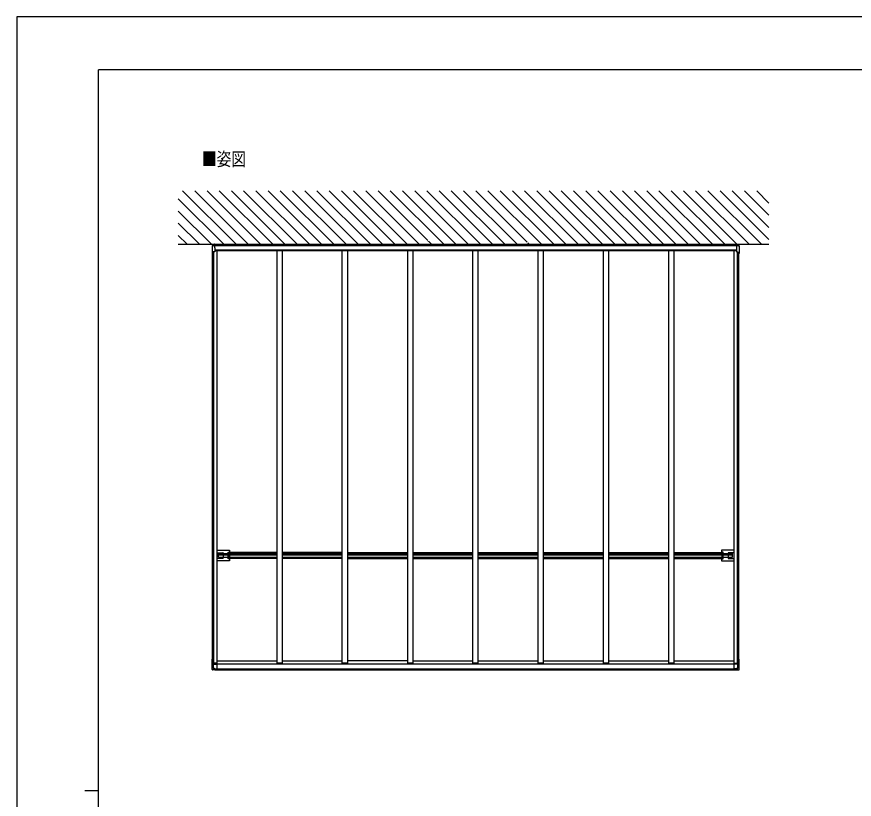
# Model space of a CAD drawing. Units: millimetres, scale not verified. Extents: x -10512 to 10512, y -7425 to 7425.
# Drawn here: x -10512 to -2816, y 231 to 7425 of the extents above; entities that cross this region are included whole.
import ezdxf
from ezdxf.enums import TextEntityAlignment as Align

# ---------------------------------------------------------------- set-up
doc = ezdxf.new("R2010")
doc.units = ezdxf.units.MM
doc.header["$LTSCALE"] = 40
for name, color, linetype in [('0-2_USER1', 3, 'Continuous'), ('0-3_YKK_11', 7, 'Continuous'), ('0-5_YKK_13', 4, 'Continuous'), ('0-6_YKK_A1', 4, 'Continuous'), ('0-8_YKK_ZWAK', 7, 'Continuous')]:
    doc.layers.add(name, color=color, linetype=linetype)
doc.styles.add('ＭＳ ゴシック', font='')
doc.styles.get('ＭＳ ゴシック').set_extended_font_data('MS Gothic')

msp = doc.modelspace()

# ---------------------------------------------------------------- linework, layer by layer
at = {"layer": '0-3_YKK_11'}
for p, q in [((-8697.45, 5327.49), (-8700.03, 5328.77)), ((-8697.45, 5325.06), (-8700.03, 5323.77)), ((-8697.7, 5332.17), (-8697.45, 5332.17)), ((-8697.7, 5320.37), (-8697.7, 5332.17)), ((-3894.2, 5332.17), (-3894.45, 5332.17)), ((-3894.45, 5327.49), (-3891.87, 5328.77)), ((-3894.45, 5325.06), (-3891.87, 5323.77)), ((-3894.2, 5320.37), (-3894.2, 5332.17))]:
    msp.add_line(p, q, dxfattribs=at)
for points in [[(-8697.45, 5332.17), (-8697.45, 5320.37), (-8697.7, 5320.37)], [(-3894.45, 5332.17), (-3894.45, 5320.37), (-3894.2, 5320.37)]]:
    msp.add_lwpolyline(points, dxfattribs=at)
for centre, start, end in [((-8692.75, 5326.27), 129.98313, 230.01687), ((-3899.15, 5326.27), 309.98313, 50.01687)]:
    msp.add_arc(centre, 7.7, start, end, dxfattribs=at)
at = {"layer": '0-5_YKK_13'}
for p, q in [((-8717.83, 5318.1), (-8717.83, 5249.06)), ((-8717.42, 5316.37), (-8717.42, 5247.74)), ((-8699.52, 5322.6), (-8712, 5321.91)), ((-8698.32, 5320.95), (-8711.65, 5320.27)), ((-8697.45, 5312.42), (-8697.45, 5332.85)), ((-8695.95, 5332.85), (-8697.45, 5332.85)), ((-8695.95, 5312.42), (-8697.45, 5312.42)), ((-8692.95, 5300.55), (-8692.95, 5321.32)), ((-3898.95, 5321.32), (-3898.95, 5264.13)), ((-3898.95, 5311.71), (-3898.95, 5312.42)), ((-3898.95, 5311.71), (-3898.95, 5310.07)), ((-3898.95, 5310.29), (-3898.95, 5310.07)), ((-3895.95, 5332.85), (-3894.45, 5332.85)), ((-3895.95, 5312.42), (-3894.45, 5312.42)), ((-3894.45, 5312.42), (-3894.45, 5332.85)), ((-3893.59, 5320.95), (-3880.25, 5320.27)), ((-3892.39, 5322.6), (-3879.9, 5321.91)), ((-3874.48, 5317.13), (-3874.48, 5247.74)), ((-3874.09, 5318.92), (-3874.07, 5249.06)), ((-8706.78, 5263.46), (-8706.78, 5253.28)), ((-8692.95, 5300.55), (-8692.95, 5298.9)), ((-8692.95, 5299.12), (-8692.95, 5298.9)), ((-8692.95, 5298.9), (-8692.95, 5264.13)), ((-3885.12, 5263.46), (-3885.12, 5253.28)), ((-8670.95, 2522.15), (-8558, 2522.15)), ((-8670.95, 2497.7), (-8618, 2497.7)), ((-8617, 2496.7), (-8617, 2446.7)), ((-8570.5, 2442), (-8570.5, 2501.4)), ((-8569.5, 2502.4), (-8558.58, 2502.4)), ((-8557.59, 2502.46), (-8558.62, 2501.42)), ((-8557, 2521.15), (-8557, 2501.04)), ((-4034.9, 2521.15), (-4034.9, 2501.04)), ((-4034.32, 2502.46), (-4033.28, 2501.42)), ((-3920.95, 2522.15), (-4033.9, 2522.15)), ((-4022.4, 2502.4), (-4033.32, 2502.4)), ((-4021.4, 2442), (-4021.4, 2501.4)), ((-3974.9, 2496.7), (-3974.9, 2446.7)), ((-3920.95, 2497.7), (-3973.9, 2497.7)), ((-8618, 2445.7), (-8670.95, 2445.7)), ((-8558, 2421.25), (-8670.95, 2421.25)), ((-8558.58, 2441), (-8569.5, 2441)), ((-8558.62, 2441.97), (-8557.59, 2440.94)), ((-8557, 2442.36), (-8557, 2422.25)), ((-4034.9, 2442.36), (-4034.9, 2422.25)), ((-4033.28, 2441.97), (-4034.32, 2440.94)), ((-4033.9, 2421.25), (-3920.95, 2421.25)), ((-4033.32, 2441), (-4022.4, 2441)), ((-3973.9, 2445.7), (-3920.95, 2445.7)), ((-8717.83, 1425.29), (-8717.83, 1518.07)), ((-8717.42, 1424.37), (-8717.42, 1516.75)), ((-8714.95, 1517.96), (-8716.77, 1517.99)), ((-8716.37, 1516.84), (-8714.95, 1516.86)), ((-8714.95, 1518.24), (-8716.01, 1518.11)), ((-8715.8, 1518.08), (-8714.95, 1518.07)), ((-8714.95, 1516.75), (-8715.52, 1516.74)), ((-8708.32, 1515.35), (-8706.93, 1515.34)), ((-8707.15, 1515.24), (-8706.93, 1515.34)), ((-8706.93, 1510.35), (-8706.93, 1515.34)), ((-8706.78, 1508.53), (-8706.78, 1432.64)), ((-8706.78, 1472.01), (-8671.95, 1472.04)), ((-8671.95, 1429.63), (-8671.95, 1481.87)), ((-3919.95, 1429.63), (-3919.95, 1481.87)), ((-3885.12, 1472.01), (-3919.95, 1472.04)), ((-3885.12, 1508.53), (-3885.12, 1432.64)), ((-3883.58, 1515.35), (-3884.97, 1515.34)), ((-3884.75, 1515.24), (-3884.97, 1515.34)), ((-3884.97, 1510.35), (-3884.97, 1515.34)), ((-3876.95, 1518.24), (-3875.89, 1518.11)), ((-3876.1, 1518.08), (-3876.95, 1518.07)), ((-3876.95, 1517.96), (-3875.13, 1517.99)), ((-3875.53, 1516.84), (-3876.95, 1516.86)), ((-3876.95, 1516.75), (-3876.38, 1516.74)), ((-3874.48, 1424.37), (-3874.48, 1516.75)), ((-3874.07, 1425.29), (-3874.07, 1518.07)), ((-8714.74, 1420.7), (-8714.75, 1420.7)), ((-8692.95, 1419.51), (-8711.65, 1420.49)), ((-8706.9, 1432.59), (-8707.15, 1432.48)), ((-8707.15, 1432.48), (-8692.95, 1431.69)), ((-8706.78, 1432.64), (-8706.9, 1432.59)), ((-8704.76, 1432.49), (-8695.95, 1432.03)), ((-8695.95, 1432.09), (-8695.95, 1432.03)), ((-8695.95, 1431.96), (-8695.95, 1432.03)), ((-8692.95, 1431.79), (-8695.95, 1431.96)), ((-8692.95, 1431.79), (-8692.95, 1431.69)), ((-8692.95, 1427.54), (-8692.95, 1431.69)), ((-8692.95, 1431.51), (-8671.95, 1431.31)), ((-8692.95, 1426.04), (-8692.95, 1427.54)), ((-8692.95, 1426.04), (-8692.95, 1419.56)), ((-8692.95, 1419.53), (-8692.95, 1419.56)), ((-3898.95, 1431.51), (-3919.95, 1431.31)), ((-3884.75, 1432.48), (-3898.95, 1431.69)), ((-3898.95, 1431.79), (-3895.95, 1431.96)), ((-3898.95, 1431.79), (-3898.95, 1431.69)), ((-3898.95, 1427.54), (-3898.95, 1431.69)), ((-3898.95, 1426.04), (-3898.95, 1427.54)), ((-3898.95, 1426.04), (-3898.95, 1419.56)), ((-3898.95, 1419.51), (-3880.25, 1420.49)), ((-3898.95, 1419.53), (-3898.95, 1419.56)), ((-3887.14, 1432.49), (-3895.95, 1432.03)), ((-3895.95, 1432.09), (-3895.95, 1432.03)), ((-3895.95, 1431.96), (-3895.95, 1432.03)), ((-3885.12, 1432.64), (-3885, 1432.59)), ((-3885, 1432.59), (-3884.75, 1432.48)), ((-3877.16, 1420.7), (-3877.15, 1420.7))]:
    msp.add_line(p, q, dxfattribs=at)
for points in [[(-8717.82, 5318.86), (-8717.82, 5318.56), (-8717.83, 5318.1)], [(-8717.42, 5317.13), (-8717.42, 5316.6), (-8717.42, 5316.37)], [(-8712, 5321.91), (-8713.58, 5321.81), (-8715.31, 5321.65), (-8715.32, 5321.65)], [(-3879.9, 5321.91), (-3878.32, 5321.81), (-3876.59, 5321.65), (-3876.58, 5321.65)], [(-3874.48, 5317.13), (-3874.48, 5316.6), (-3874.48, 5316.37)], [(-3874.08, 5318.86), (-3874.08, 5318.56), (-3874.08, 5318.1)], [(-8717.35, 5247.71), (-8717.41, 5247.73), (-8717.42, 5247.74)], [(-8692.95, 5264.13), (-8707.15, 5263.44), (-8707.15, 5246.23), (-8708.27, 5246.23)], [(-8706.93, 5251.32), (-8706.93, 5246.33), (-8707.15, 5246.23)], [(-3898.95, 5264.13), (-3884.75, 5263.44), (-3884.75, 5246.23), (-3883.63, 5246.23)], [(-3884.97, 5251.32), (-3884.97, 5246.33), (-3884.75, 5246.23)], [(-3874.55, 5247.71), (-3874.49, 5247.73), (-3874.48, 5247.74)], [(-8558.68, 2500.42), (-8558.68, 2444.2), (-8558.68, 2442.97)], [(-8558.55, 2499.2), (-8558.55, 2499.48), (-8557, 2501.04)], [(-4033.35, 2499.2), (-4033.35, 2499.48), (-4034.9, 2501.04)], [(-4033.22, 2500.42), (-4033.22, 2444.2), (-4033.22, 2442.97)], [(-8557, 2442.36), (-8558.55, 2443.91), (-8558.55, 2444.2)], [(-4034.9, 2442.36), (-4033.35, 2443.91), (-4033.35, 2444.2)], [(-8716.77, 1517.99), (-8717.07, 1517.99), (-8717.33, 1518), (-8717.55, 1518.02), (-8717.71, 1518.04), (-8717.8, 1518.06), (-8717.82, 1518.08), (-8717.77, 1518.1), (-8717.66, 1518.12)], [(-8717.66, 1518.12), (-8716.19, 1518.3), (-8714.95, 1518.45)], [(-8717.35, 1516.72), (-8717.41, 1516.74), (-8717.42, 1516.76), (-8717.36, 1516.78), (-8717.25, 1516.79), (-8717.09, 1516.81), (-8716.88, 1516.82), (-8716.64, 1516.83), (-8716.37, 1516.84)], [(-8716.01, 1518.11), (-8716.03, 1518.11), (-8716.05, 1518.1), (-8716.04, 1518.1), (-8716.02, 1518.09), (-8715.98, 1518.09), (-8715.93, 1518.08), (-8715.87, 1518.08), (-8715.8, 1518.08)], [(-8715.52, 1516.74), (-8715.58, 1516.74), (-8715.63, 1516.74), (-8715.68, 1516.74), (-8715.72, 1516.73), (-8715.75, 1516.73), (-8715.76, 1516.72), (-8715.76, 1516.72), (-8715.74, 1516.71)], [(-8707.15, 1432.48), (-8707.15, 1515.24), (-8708.27, 1515.24)], [(-3884.75, 1432.48), (-3884.75, 1515.24), (-3883.63, 1515.24)], [(-3874.25, 1518.12), (-3875.71, 1518.3), (-3876.95, 1518.45)], [(-3876.38, 1516.74), (-3876.32, 1516.74), (-3876.27, 1516.74), (-3876.22, 1516.74), (-3876.18, 1516.73), (-3876.15, 1516.73), (-3876.14, 1516.72), (-3876.14, 1516.72), (-3876.16, 1516.71)], [(-3875.89, 1518.11), (-3875.87, 1518.11), (-3875.86, 1518.1), (-3875.86, 1518.1), (-3875.88, 1518.09), (-3875.92, 1518.09), (-3875.97, 1518.08), (-3876.03, 1518.08), (-3876.1, 1518.08)], [(-3874.55, 1516.72), (-3874.49, 1516.74), (-3874.48, 1516.76), (-3874.54, 1516.78), (-3874.65, 1516.79), (-3874.81, 1516.81), (-3875.02, 1516.82), (-3875.26, 1516.83), (-3875.53, 1516.84)], [(-3875.13, 1517.99), (-3874.83, 1517.99), (-3874.57, 1518), (-3874.35, 1518.02), (-3874.19, 1518.04), (-3874.1, 1518.06), (-3874.08, 1518.08), (-3874.13, 1518.1), (-3874.25, 1518.12)], [(-8717.82, 1424.53), (-8717.83, 1425.07), (-8717.83, 1425.29)], [(-8717.42, 1423.6), (-8717.42, 1424.14), (-8717.42, 1424.37)], [(-8711.65, 1420.48), (-8713.34, 1420.58), (-8714.75, 1420.68)], [(-3880.25, 1420.48), (-3878.56, 1420.58), (-3877.15, 1420.68)], [(-3874.48, 1423.6), (-3874.48, 1424.14), (-3874.48, 1424.37)], [(-3874.08, 1424.53), (-3874.07, 1425.07), (-3874.07, 1425.29)]]:
    msp.add_lwpolyline(points, dxfattribs=at)
for centre, radius, start, end in [((-8715.08, 5318.92), 2.73, 95.02177, 181.25077), ((-8714.54, 5317.18), 2.87, 94.34735, 180.89355), ((-8709.33, 5264.97), 55.36, 92.39604, 95.62484), ((-3882.57, 5264.97), 55.36, 84.37516, 87.60396), ((-3877.36, 5317.18), 2.87, 359.10645, 85.65265), ((-3876.82, 5318.92), 2.73, 358.74923, 84.97823), ((-8717.47, 5250.01), 1.01, 249.16063, 272.29684), ((-8653, 5574.77), 333.33, 258.8691, 260.19652), ((-8708.44, 5257.78), 11.55, 263.44833, 270.84546), ((-3883.46, 5257.78), 11.55, 269.15454, 276.55167), ((-3938.9, 5574.77), 333.33, 279.80348, 281.1309), ((-3874.44, 5250.01), 1.01, 267.70316, 290.83937), ((-8618, 2496.7), 1, 0, 90), ((-3973.9, 2496.7), 1, 90, 180), ((-8618, 2446.7), 1, 270, 0), ((-3973.9, 2446.7), 1, 180, 270), ((-8653, 1843.78), 333.33, 258.8691, 260.19652), ((-8651.45, 1844.62), 334.14, 258.90733, 260.20202), ((-8708.44, 1526.79), 11.55, 263.44833, 270.84546), ((-3883.46, 1526.79), 11.55, 269.15454, 276.55167), ((-3940.45, 1844.62), 334.14, 279.79798, 281.09267), ((-3938.9, 1843.78), 333.33, 279.80348, 281.1309), ((-8715.3, 1424.42), 2.51, 177.51775, 215.83996), ((-8714.54, 1423.56), 2.86, 179.03107, 265.99674), ((-3877.36, 1423.56), 2.86, 274.00326, 0.96893), ((-3876.6, 1424.42), 2.51, 324.16004, 2.48225)]:
    msp.add_arc(centre, radius, start, end, dxfattribs=at)
for centre, major_axis, ratio, start_param, end_param in [((-8569.5, 2501.4), (-0.71, 0.71), 0.99628, 5.4996506, 7.06672), ((-8558.61, 2500.42), (0, 1), 0.061163, 0.0610865, 1.5707963), ((-8558.58, 2502.46), (-1, 0), 0.061163, 1.5707963, 3.0805061), ((-8558, 2521.15), (0.71, 0.71), 0.99628, 5.4996506, 7.06672), ((-4033.9, 2521.15), (-0.71, 0.71), 0.99628, 5.4996506, 7.06672), ((-4033.32, 2502.46), (1, 0), 0.061163, 3.2026792, 4.712389), ((-4033.29, 2500.42), (0, 1), 0.061163, 4.712389, 6.2220988), ((-4022.4, 2501.4), (0.71, 0.71), 0.99628, 5.4996506, 7.06672), ((-8569.5, 2442), (-0.71, -0.71), 0.99628, 5.4996506, 7.06672), ((-8558.61, 2442.97), (0, 1), 0.061163, 1.5707963, 3.0805061), ((-8558.58, 2440.94), (-1, 0), 0.061163, 3.2026792, 4.712389), ((-8558, 2422.25), (0.71, -0.71), 0.99628, 5.4996506, 7.06672), ((-4033.9, 2422.25), (-0.71, -0.71), 0.99628, 5.4996506, 7.06672), ((-4033.32, 2440.94), (1, 0), 0.061163, 1.5707963, 3.0805061), ((-4033.29, 2442.97), (0, 1), 0.061163, 3.2026792, 4.712389), ((-4022.4, 2442), (0.71, -0.71), 0.99628, 5.4996506, 7.06672), ((-16105.18, 1831.54), (-8222.56, 430.03), 0.003344, 2.6907723, 2.6932377), ((3513.28, 1831.54), (-8222.56, -430.03), 0.003344, 0.4483549, 0.4508203)]:
    msp.add_ellipse(centre, major_axis=major_axis, ratio=ratio, start_param=start_param, end_param=end_param, dxfattribs=at)
at = {"layer": '0-6_YKK_A1'}
for p, q in [((-8497.15, 5332.85), (-8988.62, 5824.32)), ((-8384.89, 5332.85), (-8876.36, 5824.32)), ((-8272.64, 5332.85), (-8764.11, 5824.32)), ((-8160.39, 5332.85), (-8651.86, 5824.32)), ((-8048.13, 5332.85), (-8539.6, 5824.32)), ((-7935.88, 5332.85), (-8427.35, 5824.32)), ((-7823.63, 5332.85), (-8315.1, 5824.32)), ((-7711.37, 5332.85), (-8202.85, 5824.32)), ((-7599.12, 5332.85), (-8090.59, 5824.32)), ((-7486.87, 5332.85), (-7978.34, 5824.32)), ((-7374.61, 5332.85), (-7866.09, 5824.32)), ((-7262.36, 5332.85), (-7753.83, 5824.32)), ((-7150.11, 5332.85), (-7641.58, 5824.32)), ((-7037.85, 5332.85), (-7529.33, 5824.32)), ((-6925.6, 5332.85), (-7417.07, 5824.32)), ((-6813.35, 5332.85), (-7304.82, 5824.32)), ((-6734.62, 5366.37), (-7192.57, 5824.32)), ((-6588.84, 5332.85), (-7080.31, 5824.32)), ((-6476.59, 5332.85), (-6968.06, 5824.32)), ((-6364.34, 5332.85), (-6855.81, 5824.32)), ((-6252.08, 5332.85), (-6743.55, 5824.32)), ((-6139.83, 5332.85), (-6631.3, 5824.32)), ((-6027.58, 5332.85), (-6519.05, 5824.32)), ((-5915.32, 5332.85), (-6406.79, 5824.32)), ((-5826.36, 5356.13), (-6294.54, 5824.32)), ((-5690.82, 5332.85), (-6182.29, 5824.32)), ((-5578.56, 5332.85), (-6070.03, 5824.32)), ((-5466.31, 5332.85), (-5957.78, 5824.32)), ((-5354.06, 5332.85), (-5845.53, 5824.32)), ((-5241.8, 5332.85), (-5733.27, 5824.32)), ((-5129.55, 5332.85), (-5621.02, 5824.32)), ((-5017.3, 5332.85), (-5508.77, 5824.32)), ((-4913.76, 5341.56), (-5396.52, 5824.32)), ((-4792.79, 5332.85), (-5284.26, 5824.32)), ((-4680.54, 5332.85), (-5172.01, 5824.32)), ((-4568.28, 5332.85), (-5059.76, 5824.32)), ((-4456.03, 5332.85), (-4947.5, 5824.32)), ((-4343.78, 5332.85), (-4835.25, 5824.32)), ((-4231.52, 5332.85), (-4723, 5824.32)), ((-4119.27, 5332.85), (-4610.74, 5824.32)), ((-4007.02, 5332.85), (-4498.49, 5824.32)), ((-3894.77, 5332.85), (-4386.24, 5824.32)), ((-3782.51, 5332.85), (-4273.98, 5824.32)), ((-3670.26, 5332.85), (-4161.73, 5824.32)), ((-3600.9, 5375.74), (-4049.48, 5824.32)), ((-3600.9, 5488), (-3937.22, 5824.32)), ((-3600.9, 5600.25), (-3824.97, 5824.32)), ((-3600.9, 5712.5), (-3712.72, 5824.32)), ((-8609.4, 5332.85), (-9027.69, 5751.14)), ((-8721.65, 5332.85), (-9027.69, 5638.89)), ((-8833.91, 5332.85), (-9027.69, 5526.64)), ((-8946.16, 5332.85), (-9027.69, 5414.38)), ((-9027.69, 5332.85), (-3600.9, 5332.85)), ((-8695.95, 5312.42), (-8695.95, 5332.85)), ((-8695.95, 5321.32), (-3895.95, 5321.32)), ((-6727.89, 5359.65), (-6728.7, 5360.45)), ((-6701.1, 5332.85), (-6725.71, 5357.46)), ((-5823.2, 5352.98), (-5824.57, 5354.35)), ((-5803.07, 5332.85), (-5817.44, 5347.21)), ((-4905.04, 5332.85), (-4908.7, 5336.5)), ((-3895.95, 5312.42), (-3895.95, 5332.85)), ((-8714.95, 1516.56), (-8714.95, 5247.24)), ((-8707.95, 1515.34), (-8707.95, 5246.23)), ((-8702.25, 1481.87), (-8702.25, 5263.48)), ((-8692.95, 5280.96), (-3898.95, 5280.96)), ((-8692.95, 5275.83), (-3898.95, 5275.83)), ((-8670.95, 1481.87), (-8670.95, 5275.83)), ((-8120.95, 1481.87), (-8120.95, 5275.83)), ((-8070.95, 1481.87), (-8070.95, 5275.83)), ((-7520.95, 1481.87), (-7520.95, 5275.83)), ((-7470.95, 1481.87), (-7470.95, 5275.83)), ((-6920.95, 5275.83), (-6920.95, 1481.87)), ((-6870.95, 1481.87), (-6870.95, 5275.83)), ((-6320.95, 1481.87), (-6320.95, 5275.83)), ((-6270.95, 1481.87), (-6270.95, 5275.83)), ((-5720.95, 1481.87), (-5720.95, 5275.83)), ((-5670.95, 1481.87), (-5670.95, 5275.83)), ((-5120.95, 1481.87), (-5120.95, 5275.83)), ((-5070.95, 1481.87), (-5070.95, 5275.83)), ((-4520.95, 1481.87), (-4520.95, 5275.83)), ((-4470.95, 1481.87), (-4470.95, 5275.83)), ((-3920.95, 1481.87), (-3920.95, 5275.83)), ((-3889.65, 1481.87), (-3889.65, 5263.48)), ((-3883.95, 1515.34), (-3883.95, 5246.23)), ((-3876.95, 1516.56), (-3876.95, 5247.24)), ((-8657.95, 2490.5), (-8120.95, 2490.5)), ((-8657.95, 2457.74), (-8657.95, 2490.5)), ((-8657.95, 2477.49), (-8120.95, 2477.49)), ((-8120.95, 2499.2), (-8567.45, 2499.2)), ((-8567.45, 2444.2), (-8567.45, 2499.2)), ((-7520.95, 2499.2), (-8070.95, 2499.2)), ((-8070.95, 2490.5), (-7520.95, 2490.5)), ((-8070.95, 2477.49), (-7520.95, 2477.49)), ((-7470.95, 2499.2), (-6920.95, 2499.2)), ((-7470.95, 2490.5), (-6920.95, 2490.5)), ((-7470.95, 2477.49), (-6920.95, 2477.49)), ((-6870.95, 2499.2), (-6320.95, 2499.2)), ((-6870.95, 2490.5), (-6320.95, 2490.5)), ((-6870.95, 2477.49), (-6320.95, 2477.49)), ((-6270.95, 2499.2), (-5720.95, 2499.2)), ((-6270.95, 2490.5), (-5720.95, 2490.5)), ((-6270.95, 2477.49), (-5720.95, 2477.49)), ((-5670.95, 2499.2), (-5120.95, 2499.2)), ((-5670.95, 2490.5), (-5120.95, 2490.5)), ((-5670.95, 2477.49), (-5120.95, 2477.49)), ((-5070.95, 2499.2), (-4520.95, 2499.2)), ((-5070.95, 2490.5), (-4520.95, 2490.5)), ((-5070.95, 2477.49), (-4520.95, 2477.49)), ((-4470.95, 2499.2), (-4024.45, 2499.2)), ((-4470.95, 2490.5), (-3933.95, 2490.5)), ((-4470.95, 2477.49), (-3933.95, 2477.49)), ((-3933.95, 2457.74), (-3933.95, 2490.5)), ((-8657.95, 2457.74), (-8120.95, 2457.74)), ((-8120.95, 2444.2), (-8567.45, 2444.2)), ((-8070.95, 2457.74), (-7520.95, 2457.74)), ((-7520.95, 2444.2), (-8070.95, 2444.2)), ((-7470.95, 2457.74), (-6920.95, 2457.74)), ((-7470.95, 2444.2), (-6920.95, 2444.2)), ((-6870.95, 2457.74), (-6320.95, 2457.74)), ((-6870.95, 2444.2), (-6320.95, 2444.2)), ((-6270.95, 2457.74), (-5720.95, 2457.74)), ((-6270.95, 2444.2), (-5720.95, 2444.2)), ((-5670.95, 2457.74), (-5120.95, 2457.74)), ((-5670.95, 2444.2), (-5120.95, 2444.2)), ((-5070.95, 2457.74), (-4520.95, 2457.74)), ((-5070.95, 2444.2), (-4520.95, 2444.2)), ((-4470.95, 2457.74), (-3933.95, 2457.74)), ((-8670.95, 1481.87), (-8706.78, 1481.87)), ((-8671.95, 1476.76), (-3919.95, 1476.76)), ((-8670.95, 1502.83), (-8120.95, 1502.83)), ((-8070.95, 1481.87), (-8120.95, 1481.87)), ((-8070.95, 1502.83), (-7520.95, 1502.83)), ((-7470.95, 1481.87), (-7520.95, 1481.87)), ((-6920.95, 1502.83), (-7470.95, 1502.83)), ((-6870.95, 1481.87), (-6920.95, 1481.87)), ((-6870.95, 1502.83), (-6320.95, 1502.83)), ((-6270.95, 1481.87), (-6320.95, 1481.87)), ((-6270.95, 1502.83), (-5720.95, 1502.83)), ((-5670.95, 1481.87), (-5720.95, 1481.87)), ((-5670.95, 1502.83), (-5120.95, 1502.83)), ((-5070.95, 1481.87), (-5120.95, 1481.87)), ((-5070.95, 1502.83), (-4520.95, 1502.83)), ((-4470.95, 1481.87), (-4520.95, 1481.87)), ((-4470.95, 1502.83), (-3920.95, 1502.83)), ((-3920.95, 1481.87), (-3885.12, 1481.87)), ((-8692.95, 1429.63), (-3898.95, 1429.63)), ((-8692.95, 1427.4), (-3898.95, 1427.4)), ((-8692.95, 1421.7), (-3898.95, 1421.7))]:
    msp.add_line(p, q, dxfattribs=at)
msp.add_lwpolyline([(-4470.95, 2444.2), (-4024.45, 2444.2), (-4024.45, 2499.2)], dxfattribs=at)
at = {"layer": '0-8_YKK_ZWAK'}
for p, q in [((9737.55, 6937.5), (-9762.45, 6937.5)), ((-9762.45, -6312.5), (-9762.45, 6937.5)), ((-9887.45, 312.5), (-9762.45, 312.5))]:
    msp.add_line(p, q, dxfattribs=at)
msp.add_lwpolyline([(-10512.5, -7425), (10512.5, -7425), (10512.5, 7425), (-10512.5, 7425)], close=True, dxfattribs=at)

# ---------------------------------------------------------------- texts
at = {"layer": '0-2_USER1', "style": 'ＭＳ ゴシック', "width": 0.8}
msp.add_text('■姿図', height=123.8, dxfattribs=at).set_placement((-8810.7, 6017.79), align=Align.BOTTOM_LEFT)

doc.saveas('drawing.dxf')
